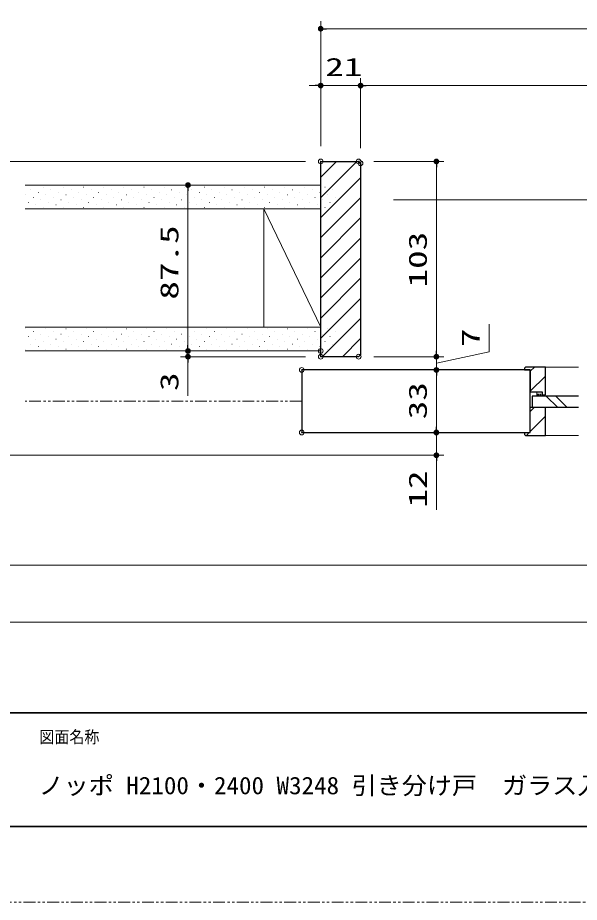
# Model space of a CAD drawing. Units: millimetres, scale not verified. Extents: x -1306 to 1306, y -607 to 607.
# Drawn here: x -884.8 to -588.6, y -594 to -127.4 of the extents above; entities that cross this region are included whole.
import ezdxf
from ezdxf.enums import TextEntityAlignment as Align

# ---------------------------------------------------------------- set-up
doc = ezdxf.new("R2010")
doc.units = ezdxf.units.MM
doc.header["$LTSCALE"] = 5
doc.header["$PDMODE"] = 32
doc.header["$PDSIZE"] = 2.5
doc.linetypes.add('USER1', pattern=[2.5, 1.25, -0.25, 0.25, -0.25, 0.25, -0.25])
doc.linetypes.add('USER2', pattern=[0.375, 0.25, -0.125])
for name, color, linetype, lineweight in [('0-1_線(黄)', 2, 'Continuous', 15), ('0-3_陰線', 4, 'USER1', 9), ('0-8_二点鎖線', 4, 'USER1', 9), ('0-B_点線(水)', 6, 'USER2', 9), ('0-D_線(白)', 7, 'Continuous', 30), ('1-0_線(水)', 4, 'Continuous', 9), ('1-1_寸法線', 3, 'Continuous', 13), ('1-2_ハッチング', 6, 'Continuous', 9), ('1-4_DEFPOINTS', 7, 'Continuous', 5), ('1-5_0', 3, 'Continuous', 25), ('1-7_図面枠', 7, 'Continuous', 35)]:
    doc.layers.add(name, color=color, linetype=linetype, lineweight=lineweight)
doc.styles.add('ＭＳ ゴシック', font='')
doc.styles.get('ＭＳ ゴシック').set_extended_font_data('MS Gothic')

# ---------------------------------------------------------------- blocks, each defined once
blk = doc.blocks.new('_DOT')
at = {"layer": '1-5_0'}
blk.add_line((-2.5, 0), (-5, 0), dxfattribs=at)
for points in [[(0, 0), (-2.5, 0), (-2.48, 0.313)], [(0, 0), (-2.48, -0.313), (-2.5, 0)], [(0, 0), (-2.48, 0.313), (-2.421, 0.622)], [(0, 0), (-2.421, -0.622), (-2.48, -0.313)], [(0, 0), (-2.421, 0.622), (-2.324, 0.92)], [(0, 0), (-2.324, -0.92), (-2.421, -0.622)], [(0, 0), (-2.324, 0.92), (-2.191, 1.204)], [(0, 0), (-2.191, -1.204), (-2.324, -0.92)], [(0, 0), (-2.191, 1.204), (-2.023, 1.469)], [(0, 0), (-2.023, -1.469), (-2.191, -1.204)], [(0, 0), (-2.023, 1.469), (-1.822, 1.711)], [(0, 0), (-1.822, -1.711), (-2.023, -1.469)], [(0, 0), (-1.822, 1.711), (-1.594, 1.926)], [(0, 0), (-1.594, -1.926), (-1.822, -1.711)], [(0, 0), (-1.594, 1.926), (-1.34, 2.111)], [(0, 0), (-1.34, -2.111), (-1.594, -1.926)], [(0, 0), (-1.34, 2.111), (-1.064, 2.262)], [(0, 0), (-1.064, -2.262), (-1.34, -2.111)], [(0, 0), (-1.064, 2.262), (-0.773, 2.378)], [(0, 0), (-0.773, -2.378), (-1.064, -2.262)], [(0, 0), (-0.773, 2.378), (-0.468, 2.456)], [(0, 0), (-0.468, -2.456), (-0.773, -2.378)], [(0, 0), (-0.468, 2.456), (-0.157, 2.495)], [(0, 0), (-0.157, -2.495), (-0.468, -2.456)], [(0, 0), (-0.157, 2.495), (0.157, 2.495)], [(0, 0), (0.157, -2.495), (-0.157, -2.495)], [(0, 0), (0.157, 2.495), (0.468, 2.456)], [(0, 0), (0.468, 2.456), (0.773, 2.378)], [(0, 0), (0.773, 2.378), (1.064, 2.262)], [(0, 0), (1.064, 2.262), (1.34, 2.111)], [(0, 0), (1.34, 2.111), (1.594, 1.926)], [(0, 0), (1.594, 1.926), (1.822, 1.711)], [(0, 0), (1.822, 1.711), (2.023, 1.469)], [(0, 0), (2.023, 1.469), (2.191, 1.204)], [(0, 0), (2.191, 1.204), (2.324, 0.92)], [(0, 0), (2.324, 0.92), (2.421, 0.622)], [(0, 0), (2.421, 0.622), (2.48, 0.313)], [(0, 0), (2.48, 0.313), (2.5, 0)], [(0, 0), (0.468, -2.456), (0.157, -2.495)], [(0, 0), (0.773, -2.378), (0.468, -2.456)], [(0, 0), (1.064, -2.262), (0.773, -2.378)], [(0, 0), (1.34, -2.111), (1.064, -2.262)], [(0, 0), (1.594, -1.926), (1.34, -2.111)], [(0, 0), (1.822, -1.711), (1.594, -1.926)], [(0, 0), (2.023, -1.469), (1.822, -1.711)], [(0, 0), (2.191, -1.204), (2.023, -1.469)], [(0, 0), (2.324, -0.92), (2.191, -1.204)], [(0, 0), (2.421, -0.622), (2.324, -0.92)], [(0, 0), (2.48, -0.313), (2.421, -0.622)], [(0, 0), (2.5, 0), (2.48, -0.313)]]:
    blk.add_solid(points, dxfattribs=at)

msp = doc.modelspace()

# ---------------------------------------------------------------- linework, layer by layer
at = {"layer": '0-1_線(黄)'}
for p, q in [((-724.997, -215.684), (-880.768, -215.684)), ((-724.997, -228.184), (-880.768, -228.184)), ((-754.997, -228.184), (-754.997, -290.684)), ((-754.997, -228.184), (-724.997, -290.684)), ((-724.997, -290.684), (-880.768, -290.684)), ((-724.997, -303.184), (-880.768, -303.184))]:
    msp.add_line(p, q, dxfattribs=at)
at = {"layer": '0-3_陰線'}
msp.add_line((387.036, -594), (-1292.964, -594), dxfattribs=at)
at = {"layer": '0-8_二点鎖線'}
msp.add_line((-734.997, -329.684), (-880.768, -329.684), dxfattribs=at)
at = {"layer": '0-B_点線(水)'}
for p, q in [((-610.718, -326.984), (-610.718, -324.884)), ((-610.093, -326.984), (-610.093, -324.884)), ((-609.468, -326.984), (-609.468, -324.884)), ((-608.843, -326.984), (-608.843, -324.884)), ((-608.218, -326.984), (-608.218, -324.884))]:
    msp.add_line(p, q, dxfattribs=at)
at = {"layer": '0-D_線(白)'}
for p, q in [((-704.997, -203.184), (-703.997, -204.184)), ((-703.997, -204.184), (-703.997, -305.184)), ((-724.997, -304.184), (-724.947, -304.184)), ((-704.997, -306.184), (-724.997, -306.184)), ((-703.997, -305.184), (-704.997, -306.184)), ((-616.997, -311.684), (-617.497, -312.184)), ((-617.497, -312.184), (-617.497, -313.184)), ((-614.497, -313.184), (-734.997, -313.184)), ((-734.997, -313.184), (-734.997, -346.184)), ((-614.747, -313.184), (-614.747, -346.184)), ((-588.998, -326.984), (-613.497, -326.984)), ((-613.497, -326.984), (-613.497, -332.984)), ((-588.998, -332.984), (-614.497, -332.984)), ((-734.997, -346.184), (-614.497, -346.184)), ((-617.497, -346.184), (-617.497, -347.184)), ((-616.997, -347.684), (-617.497, -347.184))]:
    msp.add_line(p, q, dxfattribs=at)
for points in [[(-724.997, -306.184), (-724.997, -203.184), (-704.997, -203.184)], [(-607.997, -326.384), (-606.497, -326.384), (-606.497, -311.684), (-616.997, -311.684)], [(-617.497, -313.184), (-614.497, -313.184), (-614.497, -324.884)], [(-607.997, -326.384), (-607.997, -324.884), (-614.497, -324.884)], [(-607.997, -326.384), (-607.997, -324.884), (-610.997, -324.884)], [(-617.497, -346.184), (-614.497, -346.184), (-614.497, -332.984)], [(-616.997, -347.684), (-606.497, -347.684), (-606.497, -332.984), (-614.497, -332.984)]]:
    msp.add_lwpolyline(points, dxfattribs=at)
at = {"layer": '1-0_線(水)'}
for p, q in [((-606.497, -311.684), (-588.998, -311.684)), ((-610.997, -324.884), (-610.997, -326.984)), ((-607.997, -326.384), (-607.997, -326.984)), ((-600.046, -332.984), (-606.046, -326.984)), ((-595.046, -332.984), (-601.046, -326.984)), ((-606.497, -347.684), (-588.998, -347.684))]:
    msp.add_line(p, q, dxfattribs=at)
at = {"layer": '1-1_寸法線'}
for p, q in [((-724.997, -195.184), (-724.997, -129.184)), ((-721.997, -133.184), (-148.003, -133.184)), ((-727.997, -163.184), (-730.997, -163.184)), ((-724.997, -195.184), (-724.997, -159.184)), ((-724.997, -163.184), (-703.997, -163.184)), ((-703.997, -196.184), (-703.997, -159.184)), ((-703.997, -196.184), (-703.997, -159.184)), ((-700.997, -163.184), (-697.997, -163.184)), ((-700.997, -163.184), (-169.003, -163.184)), ((-732.997, -203.184), (-1215.996, -203.184)), ((-732.997, -203.184), (-1185.996, -203.184)), ((-696.997, -203.184), (-659.997, -203.184)), ((-663.997, -206.184), (-663.997, -303.184)), ((-794.997, -218.684), (-794.997, -300.184)), ((-786.997, -215.684), (-790.997, -215.684)), ((-794.997, -300.184), (-794.997, -297.184)), ((-732.997, -303.184), (-798.997, -303.184)), ((-732.997, -303.184), (-798.997, -303.184)), ((-794.997, -303.184), (-794.997, -306.184)), ((-663.997, -303.184), (-663.997, -300.184)), ((-732.997, -306.184), (-798.997, -306.184)), ((-696.997, -306.184), (-659.997, -306.184)), ((-696.997, -306.184), (-659.997, -306.184)), ((-663.997, -306.184), (-663.997, -313.184)), ((-663.997, -306.184), (-663.997, -313.184)), ((-794.997, -309.184), (-794.997, -326.851)), ((-726.997, -313.184), (-659.997, -313.184)), ((-726.997, -313.184), (-659.997, -313.184)), ((-663.997, -316.184), (-663.997, -319.184)), ((-663.997, -316.184), (-663.997, -343.184)), ((-663.997, -343.184), (-663.997, -340.184)), ((-726.997, -346.184), (-659.997, -346.184)), ((-726.997, -346.184), (-659.997, -346.184)), ((-663.997, -346.184), (-663.997, -358.184)), ((-995.992, -358.184), (-659.997, -358.184)), ((-663.997, -361.184), (-663.997, -386.946)), ((-1000.992, -416.184), (130.993, -416.184)), ((-1021.992, -446.184), (151.993, -446.184))]:
    msp.add_line(p, q, dxfattribs=at)
for points in [[(-686.695, -223.448), (-431.132, -223.448), (-280.962, -323.742)], [(-663.997, -309.684), (-636.171, -303.672), (-636.171, -289.005)]]:
    msp.add_lwpolyline(points, dxfattribs=at)
at = {"layer": '1-2_ハッチング'}
for p, q in [((-724.997, -211.562), (-716.619, -203.184)), ((-724.997, -222.169), (-706.013, -203.184)), ((-724.997, -232.775), (-703.997, -211.775)), ((-877.874, -218.179), (-877.824, -218.179)), ((-871.245, -216.853), (-871.195, -216.853)), ((-867.267, -218.179), (-867.217, -218.179)), ((-860.638, -216.853), (-860.588, -216.853)), ((-856.661, -218.179), (-856.611, -218.179)), ((-850.032, -216.853), (-849.982, -216.853)), ((-846.054, -218.179), (-846.004, -218.179)), ((-839.425, -216.853), (-839.375, -216.853)), ((-835.448, -218.179), (-835.398, -218.179)), ((-828.818, -216.853), (-828.768, -216.853)), ((-824.841, -218.179), (-824.791, -218.179)), ((-818.212, -216.853), (-818.162, -216.853)), ((-814.234, -218.179), (-814.184, -218.179)), ((-807.605, -216.853), (-807.555, -216.853)), ((-803.628, -218.179), (-803.578, -218.179)), ((-796.999, -216.853), (-796.949, -216.853)), ((-793.021, -218.179), (-792.971, -218.179)), ((-786.392, -216.853), (-786.342, -216.853)), ((-782.415, -218.179), (-782.365, -218.179)), ((-775.785, -216.853), (-775.735, -216.853)), ((-771.808, -218.179), (-771.758, -218.179)), ((-765.179, -216.853), (-765.129, -216.853)), ((-761.201, -218.179), (-761.151, -218.179)), ((-754.572, -216.853), (-754.522, -216.853)), ((-750.595, -218.179), (-750.545, -218.179)), ((-743.966, -216.853), (-743.916, -216.853)), ((-739.988, -218.179), (-739.938, -218.179)), ((-733.359, -216.853), (-733.309, -216.853)), ((-729.382, -218.179), (-729.332, -218.179)), ((-722.752, -216.853), (-722.702, -216.853)), ((-718.775, -218.179), (-718.725, -218.179)), ((-880.526, -220.831), (-880.476, -220.831)), ((-876.548, -222.156), (-876.498, -222.156)), ((-873.897, -219.505), (-873.847, -219.505)), ((-872.571, -223.482), (-872.521, -223.482)), ((-869.919, -220.831), (-869.869, -220.831)), ((-865.942, -222.156), (-865.892, -222.156)), ((-863.29, -219.505), (-863.24, -219.505)), ((-861.964, -223.482), (-861.914, -223.482)), ((-859.312, -220.831), (-859.262, -220.831)), ((-855.335, -222.156), (-855.285, -222.156)), ((-852.683, -219.505), (-852.633, -219.505)), ((-851.357, -223.482), (-851.307, -223.482)), ((-848.706, -220.831), (-848.656, -220.831)), ((-844.728, -222.156), (-844.678, -222.156)), ((-842.077, -219.505), (-842.027, -219.505)), ((-840.751, -223.482), (-840.701, -223.482)), ((-838.099, -220.831), (-838.049, -220.831)), ((-834.122, -222.156), (-834.072, -222.156)), ((-831.47, -219.505), (-831.42, -219.505)), ((-830.144, -223.482), (-830.094, -223.482)), ((-827.493, -220.831), (-827.443, -220.831)), ((-823.515, -222.156), (-823.465, -222.156)), ((-820.864, -219.505), (-820.814, -219.505)), ((-819.538, -223.482), (-819.488, -223.482)), ((-816.886, -220.831), (-816.836, -220.831)), ((-812.909, -222.156), (-812.859, -222.156)), ((-810.257, -219.505), (-810.207, -219.505)), ((-808.931, -223.482), (-808.881, -223.482)), ((-806.279, -220.831), (-806.229, -220.831)), ((-802.302, -222.156), (-802.252, -222.156)), ((-799.65, -219.505), (-799.6, -219.505)), ((-798.324, -223.482), (-798.274, -223.482)), ((-795.673, -220.831), (-795.623, -220.831)), ((-791.695, -222.156), (-791.645, -222.156)), ((-789.044, -219.505), (-788.994, -219.505)), ((-787.718, -223.482), (-787.668, -223.482)), ((-785.066, -220.831), (-785.016, -220.831)), ((-781.089, -222.156), (-781.039, -222.156)), ((-778.437, -219.505), (-778.387, -219.505)), ((-777.111, -223.482), (-777.061, -223.482)), ((-774.46, -220.831), (-774.41, -220.831)), ((-770.482, -222.156), (-770.432, -222.156)), ((-767.831, -219.505), (-767.781, -219.505)), ((-766.505, -223.482), (-766.455, -223.482)), ((-763.853, -220.831), (-763.803, -220.831)), ((-759.876, -222.156), (-759.826, -222.156)), ((-757.224, -219.505), (-757.174, -219.505)), ((-755.898, -223.482), (-755.848, -223.482)), ((-753.246, -220.831), (-753.196, -220.831)), ((-749.269, -222.156), (-749.219, -222.156)), ((-746.617, -219.505), (-746.567, -219.505)), ((-745.291, -223.482), (-745.241, -223.482)), ((-742.64, -220.831), (-742.59, -220.831)), ((-738.662, -222.156), (-738.612, -222.156)), ((-736.011, -219.505), (-735.961, -219.505)), ((-734.685, -223.482), (-734.635, -223.482)), ((-732.033, -220.831), (-731.983, -220.831)), ((-728.056, -222.156), (-728.006, -222.156)), ((-725.404, -219.505), (-725.354, -219.505)), ((-724.997, -243.382), (-703.997, -222.382)), ((-724.078, -223.482), (-724.028, -223.482)), ((-721.427, -220.831), (-721.377, -220.831)), ((-717.449, -222.156), (-717.399, -222.156)), ((-879.2, -224.808), (-879.15, -224.808)), ((-875.222, -226.134), (-875.172, -226.134)), ((-871.245, -227.46), (-871.195, -227.46)), ((-868.593, -224.808), (-868.543, -224.808)), ((-864.616, -226.134), (-864.566, -226.134)), ((-860.638, -227.46), (-860.588, -227.46)), ((-857.987, -224.808), (-857.937, -224.808)), ((-854.009, -226.134), (-853.959, -226.134)), ((-850.032, -227.46), (-849.982, -227.46)), ((-847.38, -224.808), (-847.33, -224.808)), ((-843.403, -226.134), (-843.353, -226.134)), ((-839.425, -227.46), (-839.375, -227.46)), ((-836.773, -224.808), (-836.723, -224.808)), ((-832.796, -226.134), (-832.746, -226.134)), ((-828.818, -227.46), (-828.768, -227.46)), ((-826.167, -224.808), (-826.117, -224.808)), ((-822.189, -226.134), (-822.139, -226.134)), ((-818.212, -227.46), (-818.162, -227.46)), ((-815.56, -224.808), (-815.51, -224.808)), ((-811.583, -226.134), (-811.533, -226.134)), ((-807.605, -227.46), (-807.555, -227.46)), ((-804.954, -224.808), (-804.904, -224.808)), ((-800.976, -226.134), (-800.926, -226.134)), ((-796.999, -227.46), (-796.949, -227.46)), ((-794.347, -224.808), (-794.297, -224.808)), ((-790.37, -226.134), (-790.32, -226.134)), ((-786.392, -227.46), (-786.342, -227.46)), ((-783.74, -224.808), (-783.69, -224.808)), ((-779.763, -226.134), (-779.713, -226.134)), ((-775.785, -227.46), (-775.735, -227.46)), ((-773.134, -224.808), (-773.084, -224.808)), ((-769.156, -226.134), (-769.106, -226.134)), ((-765.179, -227.46), (-765.129, -227.46)), ((-762.527, -224.808), (-762.477, -224.808)), ((-758.55, -226.134), (-758.5, -226.134)), ((-754.572, -227.46), (-754.522, -227.46)), ((-751.921, -224.808), (-751.871, -224.808)), ((-747.943, -226.134), (-747.893, -226.134)), ((-743.966, -227.46), (-743.916, -227.46)), ((-741.314, -224.808), (-741.264, -224.808)), ((-737.337, -226.134), (-737.287, -226.134)), ((-733.359, -227.46), (-733.309, -227.46)), ((-730.707, -224.808), (-730.657, -224.808)), ((-726.73, -226.134), (-726.68, -226.134)), ((-722.752, -227.46), (-722.702, -227.46)), ((-720.101, -224.808), (-720.051, -224.808)), ((-724.997, -253.989), (-703.997, -232.989)), ((-724.997, -264.595), (-703.997, -243.595)), ((-724.997, -275.202), (-703.997, -254.202)), ((-724.997, -285.809), (-703.997, -264.809)), ((-724.997, -296.415), (-703.997, -275.415)), ((-724.16, -306.184), (-703.997, -286.022)), ((-880.526, -291.577), (-880.476, -291.577)), ((-876.548, -292.903), (-876.498, -292.903)), ((-869.919, -291.577), (-869.869, -291.577)), ((-865.942, -292.903), (-865.892, -292.903)), ((-859.312, -291.577), (-859.262, -291.577)), ((-855.335, -292.903), (-855.285, -292.903)), ((-848.706, -291.577), (-848.656, -291.577)), ((-844.728, -292.903), (-844.678, -292.903)), ((-838.099, -291.577), (-838.049, -291.577)), ((-834.122, -292.903), (-834.072, -292.903)), ((-827.493, -291.577), (-827.443, -291.577)), ((-823.515, -292.903), (-823.465, -292.903)), ((-816.886, -291.577), (-816.836, -291.577)), ((-812.909, -292.903), (-812.859, -292.903)), ((-806.279, -291.577), (-806.229, -291.577)), ((-802.302, -292.903), (-802.252, -292.903)), ((-795.673, -291.577), (-795.623, -291.577)), ((-791.695, -292.903), (-791.645, -292.903)), ((-785.066, -291.577), (-785.016, -291.577)), ((-781.089, -292.903), (-781.039, -292.903)), ((-774.46, -291.577), (-774.41, -291.577)), ((-770.482, -292.903), (-770.432, -292.903)), ((-763.853, -291.577), (-763.803, -291.577)), ((-759.876, -292.903), (-759.826, -292.903)), ((-753.246, -291.577), (-753.196, -291.577)), ((-749.269, -292.903), (-749.219, -292.903)), ((-742.64, -291.577), (-742.59, -291.577)), ((-738.662, -292.903), (-738.612, -292.903)), ((-732.033, -291.577), (-731.983, -291.577)), ((-728.056, -292.903), (-728.006, -292.903)), ((-721.427, -291.577), (-721.377, -291.577)), ((-717.449, -292.903), (-717.399, -292.903)), ((-879.2, -295.554), (-879.15, -295.554)), ((-875.222, -296.88), (-875.172, -296.88)), ((-872.571, -294.228), (-872.521, -294.228)), ((-871.245, -298.206), (-871.195, -298.206)), ((-868.593, -295.554), (-868.543, -295.554)), ((-864.616, -296.88), (-864.566, -296.88)), ((-861.964, -294.228), (-861.914, -294.228)), ((-860.638, -298.206), (-860.588, -298.206)), ((-857.987, -295.554), (-857.937, -295.554)), ((-854.009, -296.88), (-853.959, -296.88)), ((-851.357, -294.228), (-851.307, -294.228)), ((-850.032, -298.206), (-849.982, -298.206)), ((-847.38, -295.554), (-847.33, -295.554)), ((-843.403, -296.88), (-843.353, -296.88)), ((-840.751, -294.228), (-840.701, -294.228)), ((-839.425, -298.206), (-839.375, -298.206)), ((-836.773, -295.554), (-836.723, -295.554)), ((-832.796, -296.88), (-832.746, -296.88)), ((-830.144, -294.228), (-830.094, -294.228)), ((-828.818, -298.206), (-828.768, -298.206)), ((-826.167, -295.554), (-826.117, -295.554)), ((-822.189, -296.88), (-822.139, -296.88)), ((-819.538, -294.228), (-819.488, -294.228)), ((-818.212, -298.206), (-818.162, -298.206)), ((-815.56, -295.554), (-815.51, -295.554)), ((-811.583, -296.88), (-811.533, -296.88)), ((-808.931, -294.228), (-808.881, -294.228)), ((-807.605, -298.206), (-807.555, -298.206)), ((-804.954, -295.554), (-804.904, -295.554)), ((-800.976, -296.88), (-800.926, -296.88)), ((-798.324, -294.228), (-798.274, -294.228)), ((-796.999, -298.206), (-796.949, -298.206)), ((-794.347, -295.554), (-794.297, -295.554)), ((-790.37, -296.88), (-790.32, -296.88)), ((-787.718, -294.228), (-787.668, -294.228)), ((-786.392, -298.206), (-786.342, -298.206)), ((-783.74, -295.554), (-783.69, -295.554)), ((-779.763, -296.88), (-779.713, -296.88)), ((-777.111, -294.228), (-777.061, -294.228)), ((-775.785, -298.206), (-775.735, -298.206)), ((-773.134, -295.554), (-773.084, -295.554)), ((-769.156, -296.88), (-769.106, -296.88)), ((-766.505, -294.228), (-766.455, -294.228)), ((-765.179, -298.206), (-765.129, -298.206)), ((-762.527, -295.554), (-762.477, -295.554)), ((-758.55, -296.88), (-758.5, -296.88)), ((-755.898, -294.228), (-755.848, -294.228)), ((-754.572, -298.206), (-754.522, -298.206)), ((-751.921, -295.554), (-751.871, -295.554)), ((-747.943, -296.88), (-747.893, -296.88)), ((-745.291, -294.228), (-745.241, -294.228)), ((-743.966, -298.206), (-743.916, -298.206)), ((-741.314, -295.554), (-741.264, -295.554)), ((-737.337, -296.88), (-737.287, -296.88)), ((-734.685, -294.228), (-734.635, -294.228)), ((-733.359, -298.206), (-733.309, -298.206)), ((-730.707, -295.554), (-730.657, -295.554)), ((-726.73, -296.88), (-726.68, -296.88)), ((-724.078, -294.228), (-724.028, -294.228)), ((-722.752, -298.206), (-722.702, -298.206)), ((-720.101, -295.554), (-720.051, -295.554)), ((-713.553, -306.184), (-703.997, -296.628)), ((-880.526, -302.183), (-880.476, -302.183)), ((-877.874, -299.532), (-877.824, -299.532)), ((-873.897, -300.858), (-873.847, -300.858)), ((-869.919, -302.183), (-869.869, -302.183)), ((-867.267, -299.532), (-867.217, -299.532)), ((-863.29, -300.858), (-863.24, -300.858)), ((-859.312, -302.183), (-859.262, -302.183)), ((-856.661, -299.532), (-856.611, -299.532)), ((-852.683, -300.858), (-852.633, -300.858)), ((-848.706, -302.183), (-848.656, -302.183)), ((-846.054, -299.532), (-846.004, -299.532)), ((-842.077, -300.858), (-842.027, -300.858)), ((-838.099, -302.183), (-838.049, -302.183)), ((-835.448, -299.532), (-835.398, -299.532)), ((-831.47, -300.858), (-831.42, -300.858)), ((-827.493, -302.183), (-827.443, -302.183)), ((-824.841, -299.532), (-824.791, -299.532)), ((-820.864, -300.858), (-820.814, -300.858)), ((-816.886, -302.183), (-816.836, -302.183)), ((-814.234, -299.532), (-814.184, -299.532)), ((-810.257, -300.858), (-810.207, -300.858)), ((-806.279, -302.183), (-806.229, -302.183)), ((-803.628, -299.532), (-803.578, -299.532)), ((-799.65, -300.858), (-799.6, -300.858)), ((-795.673, -302.183), (-795.623, -302.183)), ((-793.021, -299.532), (-792.971, -299.532)), ((-789.044, -300.858), (-788.994, -300.858)), ((-785.066, -302.183), (-785.016, -302.183)), ((-782.415, -299.532), (-782.365, -299.532)), ((-778.437, -300.858), (-778.387, -300.858)), ((-774.46, -302.183), (-774.41, -302.183)), ((-771.808, -299.532), (-771.758, -299.532)), ((-767.831, -300.858), (-767.781, -300.858)), ((-763.853, -302.183), (-763.803, -302.183)), ((-761.201, -299.532), (-761.151, -299.532)), ((-757.224, -300.858), (-757.174, -300.858)), ((-753.246, -302.183), (-753.196, -302.183)), ((-750.595, -299.532), (-750.545, -299.532)), ((-746.617, -300.858), (-746.567, -300.858)), ((-742.64, -302.183), (-742.59, -302.183)), ((-739.988, -299.532), (-739.938, -299.532)), ((-736.011, -300.858), (-735.961, -300.858)), ((-732.033, -302.183), (-731.983, -302.183)), ((-729.382, -299.532), (-729.332, -299.532)), ((-725.404, -300.858), (-725.354, -300.858)), ((-721.427, -302.183), (-721.377, -302.183)), ((-718.775, -299.532), (-718.725, -299.532)), ((-614.497, -313.827), (-612.355, -311.684)), ((-614.497, -324.433), (-606.497, -316.433)), ((-614.497, -335.04), (-612.442, -332.984)), ((-614.497, -345.646), (-606.497, -337.646)), ((-616.535, -347.684), (-615.035, -346.184))]:
    msp.add_line(p, q, dxfattribs=at)
at = {"layer": '1-4_DEFPOINTS'}
for p in [(-703.997, -163.184), (-724.997, -203.184), (-724.997, -203.184), (-704.997, -203.184), (-703.997, -204.184), (-794.997, -215.684), (-794.997, -303.184), (-724.997, -303.184), (-794.997, -306.184), (-724.997, -306.184), (-704.997, -306.184), (-663.997, -306.184), (-734.997, -313.184), (-663.997, -313.184), (-734.997, -346.184), (-663.997, -346.184), (-663.997, -358.184)]:
    msp.add_point(p, dxfattribs=at)
at = {"layer": '1-7_図面枠'}
msp.add_line((-1252.964, -494), (347.036, -494), dxfattribs=at)
msp.add_lwpolyline([(-1252.964, -554), (347.036, -554), (347.036, 554), (-1252.964, 554)], close=True, dxfattribs=at)

# ---------------------------------------------------------------- block references
at = {"layer": '1-1_寸法線', "xscale": 0.6, "yscale": 0.6}
for p, rotation in [((-724.997, -133.184), 180), ((-703.997, -163.184), 180), ((-703.997, -163.184), 180), ((-663.997, -203.184), 90), ((-794.997, -215.684), 90), ((-794.997, -303.184), 270), ((-794.997, -303.184), 270), ((-663.997, -306.184), 270), ((-663.997, -306.184), 270), ((-794.997, -306.184), 90), ((-663.997, -313.184), 90), ((-663.997, -313.184), 90), ((-663.997, -346.184), 270), ((-663.997, -346.184), 270), ((-663.997, -358.184), 90)]:
    msp.add_blockref('_DOT', p, dxfattribs=dict(at, rotation=rotation))
msp.add_blockref('_DOT', (-724.997, -163.184), dxfattribs=at)

# ---------------------------------------------------------------- texts
at = {"layer": '1-1_寸法線', "style": 'ＭＳ ゴシック', "width": 1.5}
msp.add_text('21', height=9.604, dxfattribs=at).set_placement((-722.592, -161.035), align=Align.BOTTOM_LEFT)
for s, p in [('87.5', (-797.147, -276.101)), ('103', (-666.147, -269.684)), ('7', (-638.321, -301.1)), ('3', (-797.147, -324.28)), ('33', (-666.147, -339.208)), ('12', (-666.147, -385.804))]:
    msp.add_text(s, height=9.604, rotation=90, dxfattribs=at).set_placement(p, align=Align.BOTTOM_LEFT)
at = {"layer": '1-7_図面枠', "style": 'ＭＳ ゴシック'}
for s, height, width, p in [('図面名称', 6.452, 0.9, (-873.367, -511.963)), ('ノッポ H2100・2400 W3248 引き分け戸  ガラス入り 図面', 9.236, 1.05, (-873.76, -539.776))]:
    msp.add_text(s, height=height, dxfattribs=dict(at, width=width)).set_placement(p, align=Align.BOTTOM_LEFT)

doc.saveas('drawing.dxf')
